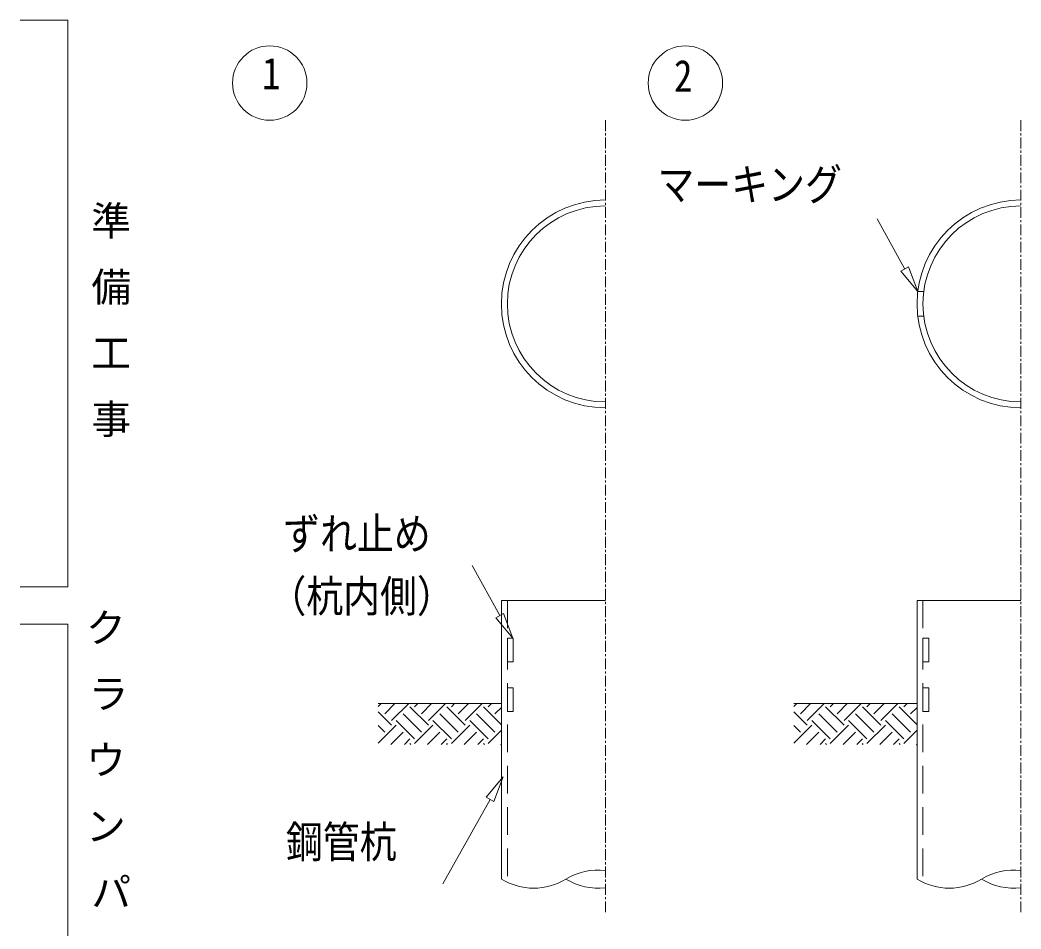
# Model space of a CAD drawing. Units: millimetres, scale not verified. Extents: x -56808 to 29700, y -21000 to 21000.
# Drawn here: x -19509 to -11437, y 3493 to 10824 of the extents above; entities that cross this region are included whole.
import ezdxf
from ezdxf.enums import TextEntityAlignment as Align

# ---------------------------------------------------------------- set-up
doc = ezdxf.new("R2010")
doc.units = ezdxf.units.MM
doc.header["$LTSCALE"] = 70
doc.linetypes.add('USER2', pattern=[2, 1.25, -0.25, 0.25, -0.25])
doc.linetypes.add('USER3', pattern=[4.7625, 3.175, -1.5875])
doc.layers.add('0-0_0', color=7, linetype='Continuous')
doc.layers.add('0-4_02_TEXT', color=7, linetype='Continuous')
for name, color, linetype, lineweight in [('0-5_05_SUNPOU', 3, 'Continuous', 18), ('0-6_03_ZU', 2, 'Continuous', 18), ('0-9_08_CENTER', 1, 'USER2', 18)]:
    doc.layers.add(name, color=color, linetype=linetype, lineweight=lineweight)
doc.styles.add('ＭＳ ゴシック', font='')
doc.styles.get('ＭＳ ゴシック').set_extended_font_data('MS Gothic')

# ---------------------------------------------------------------- blocks, each defined once
blk = doc.blocks.new('X2')
at = {"layer": '0-0_0'}
for p, q in [((16431.5, 26287.84), (16454.61, 26310.95)), ((16539.41, 26136.45), (16431.51, 26244.34)), ((16483.84, 26229.06), (16565.74, 26310.95)), ((16539.41, 26173.49), (16676.87, 26310.95)), ((16835.75, 26136.45), (16687.58, 26284.62)), ((16724.62, 26284.62), (16750.96, 26310.95)), ((16780.19, 26229.06), (16862.09, 26310.95)), ((16835.75, 26173.49), (16973.22, 26310.95)), ((17132.1, 26136.45), (16983.93, 26284.62)), ((17020.97, 26284.62), (17047.31, 26310.95)), ((17076.54, 26229.06), (17158.44, 26310.95)), ((17132.1, 26173.49), (17269.57, 26310.95)), ((17424.54, 26140.36), (17280.28, 26284.62)), ((17317.32, 26284.62), (17343.65, 26310.95)), ((17372.89, 26229.06), (17424.54, 26280.71)), ((16724.62, 26025.32), (16576.45, 26173.49)), ((16780.19, 26080.88), (16632.01, 26229.06)), ((17020.97, 26025.32), (16872.8, 26173.49)), ((17076.54, 26080.88), (16928.36, 26229.06)), ((17317.32, 26025.32), (17169.15, 26173.49)), ((17372.89, 26080.88), (17224.71, 26229.06)), ((16483.84, 26080.88), (16431.55, 26133.17)), ((16431.6, 25991.6), (16576.45, 26136.45)), ((16532.09, 25980.95), (16632.01, 26080.88)), ((16724.62, 25988.27), (16872.8, 26136.45)), ((16828.44, 25980.95), (16928.36, 26080.88)), ((17020.97, 25988.27), (17169.15, 26136.45)), ((17124.78, 25980.95), (17224.71, 26080.88)), ((17317.32, 25988.27), (17424.54, 26095.49)), ((16643.22, 25980.95), (16687.58, 26025.32)), ((16939.57, 25980.95), (16983.93, 26025.32)), ((17235.91, 25980.95), (17280.28, 26025.32)), ((16694.9, 25980.95), (16687.58, 25988.27)), ((16991.25, 25980.95), (16983.93, 25988.27)), ((17287.6, 25980.95), (17280.28, 25988.27)), ((17421.13, 25980.95), (17424.54, 25984.36))]:
    blk.add_line(p, q, dxfattribs=at)
blk = doc.blocks.new('U3')
at = {"layer": '0-4_02_TEXT', "style": 'ＭＳ ゴシック', "width": 0.85}
blk.add_text('マーキング', height=256.6, dxfattribs=at).set_placement((15331.24, 30292.84), align=Align.BOTTOM_LEFT)
blk = doc.blocks.new('U47')
at = {"layer": '0-4_02_TEXT', "style": 'ＭＳ ゴシック'}
for s, p in [('準', (10766.68, 30016.8)), ('備', (10766.68, 29483.46)), ('工', (10766.68, 28950.13)), ('事', (10766.68, 28416.8))]:
    blk.add_text(s, height=234.6, dxfattribs=at).set_placement(p, align=Align.BOTTOM_LEFT)
blk = doc.blocks.new('U48')
at = {"layer": '0-4_02_TEXT', "style": 'ＭＳ ゴシック'}
for s, p in [('ク', (10724.01, 26735.04)), ('ラ', (10745.35, 26201.7)), ('ウ', (10724.01, 25668.37)), ('ン', (10724.01, 25135.04)), ('パ', (10766.68, 24601.7)), ('イ', (10745.35, 24068.37)), ('ル', (10766.68, 23535.04)), ('ア', (10766.68, 23001.7)), ('ン', (10724.01, 22468.37)), ('カ\u3000', (10745.35, 21935.04)), ('工', (10766.68, 20868.37)), ('事', (10766.68, 20335.04))]:
    blk.add_text(s, height=234.6, dxfattribs=at).set_placement(p, align=Align.BOTTOM_LEFT)
blk = doc.blocks.new('U71')
at = {"layer": '0-4_02_TEXT', "style": 'ＭＳ ゴシック', "width": 0.85}
blk.add_text('ずれ止め', height=256.6, dxfattribs=at).set_placement((12313.18, 27475.32), align=Align.BOTTOM_LEFT)
blk = doc.blocks.new('X72')
at = {"layer": '0-0_0'}
for p, q in [((13079.88, 26287.84), (13102.99, 26310.95)), ((13187.79, 26136.45), (13079.89, 26244.34)), ((13132.22, 26229.06), (13214.12, 26310.95)), ((13187.79, 26173.49), (13325.25, 26310.95)), ((13484.14, 26136.45), (13335.96, 26284.62)), ((13373.01, 26284.62), (13399.34, 26310.95)), ((13428.57, 26229.06), (13510.47, 26310.95)), ((13484.14, 26173.49), (13621.6, 26310.95)), ((13780.49, 26136.45), (13632.31, 26284.62)), ((13669.35, 26284.62), (13695.69, 26310.95)), ((13724.92, 26229.06), (13806.82, 26310.95)), ((13780.49, 26173.49), (13917.95, 26310.95)), ((14072.92, 26140.36), (13928.66, 26284.62)), ((13965.7, 26284.62), (13992.04, 26310.95)), ((14021.27, 26229.06), (14072.92, 26280.71)), ((13373.01, 26025.32), (13224.83, 26173.49)), ((13428.57, 26080.88), (13280.4, 26229.06)), ((13669.35, 26025.32), (13521.18, 26173.49)), ((13724.92, 26080.88), (13576.75, 26229.06)), ((13965.7, 26025.32), (13817.53, 26173.49)), ((14021.27, 26080.88), (13873.09, 26229.06)), ((13132.22, 26080.88), (13079.93, 26133.17)), ((13079.98, 25991.6), (13224.83, 26136.45)), ((13180.47, 25980.95), (13280.4, 26080.88)), ((13373.01, 25988.27), (13521.18, 26136.45)), ((13476.82, 25980.95), (13576.75, 26080.88)), ((13669.35, 25988.27), (13817.53, 26136.45)), ((13773.17, 25980.95), (13873.09, 26080.88)), ((13965.7, 25988.27), (14072.92, 26095.49)), ((13291.6, 25980.95), (13335.96, 26025.32)), ((13587.95, 25980.95), (13632.31, 26025.32)), ((13884.3, 25980.95), (13928.66, 26025.32)), ((13343.28, 25980.95), (13335.96, 25988.27)), ((13639.63, 25980.95), (13632.31, 25988.27)), ((13935.98, 25980.95), (13928.66, 25988.27)), ((14069.51, 25980.95), (14072.92, 25984.36))]:
    blk.add_line(p, q, dxfattribs=at)
blk = doc.blocks.new('U73')
at = {"layer": '0-4_02_TEXT', "style": 'ＭＳ ゴシック', "width": 0.85}
blk.add_text('鋼管杭', height=256.6, dxfattribs=at).set_placement((12335.26, 24989.92), align=Align.BOTTOM_LEFT)
blk = doc.blocks.new('U74')
at = {"layer": '0-4_02_TEXT', "style": 'ＭＳ ゴシック', "width": 0.85}
blk.add_text('1', height=256.6, dxfattribs=at).set_placement((12143.39, 31187.55), align=Align.BOTTOM_LEFT)
blk = doc.blocks.new('U75')
at = {"layer": '0-4_02_TEXT', "style": 'ＭＳ ゴシック', "width": 0.85}
blk.add_text('2', height=256.6, dxfattribs=at).set_placement((15465.16, 31168.98), align=Align.BOTTOM_LEFT)
blk = doc.blocks.new('U76')
at = {"layer": '0-4_02_TEXT', "style": 'ＭＳ ゴシック', "width": 0.85}
blk.add_text('（杭内側）', height=256.6, dxfattribs=at).set_placement((12202.12, 26972.18), align=Align.BOTTOM_LEFT)

msp = doc.modelspace()

# ---------------------------------------------------------------- linework, layer by layer
at = {"layer": '0-5_05_SUNPOU'}
for p, q in [((-12596.24, 9219.79), (-12374.59, 8815.4)), ((-15862.05, 6425.64), (-15640.41, 6021.25)), ((-19508.7, 6252.8), (-19122.89, 6252.8)), ((-16099.72, 3857.8), (-15718.91, 4537.86))]:
    msp.add_line(p, q, dxfattribs=at)
for points in [[(-19508.7, 10824.44), (-19122.89, 10824.44), (-19122.89, 6252.8)], [(-19508.7, 5952.8), (-19122.89, 5952.8), (-19122.89, -567.5)]]:
    msp.add_lwpolyline(points, dxfattribs=at)
for points in [[(-12344.28, 8832.9), (-12269.59, 8633.54), (-12404.9, 8797.9)], [(-15610.1, 6038.75), (-15535.41, 5839.38), (-15670.72, 6003.75)], [(-15688.6, 4520.36), (-15613.91, 4719.72), (-15749.23, 4555.36)]]:
    msp.add_lwpolyline(points, close=True, dxfattribs=at)
for centre in [(-17495.14, 10316.12), (-14143.52, 10316.12)]:
    msp.add_circle(centre, 300, dxfattribs=at)
at = {"layer": '0-6_03_ZU'}
for p, q in [((-12269.59, 8633.54), (-12221.23, 8633.54)), ((-12269.59, 8435.54), (-12221.23, 8435.54)), ((-15627.08, 6142.55), (-15627.08, 3895.25)), ((-14788.88, 6142.55), (-15627.08, 6142.55)), ((-12275.46, 6142.55), (-12275.46, 3895.25)), ((-11437.26, 6142.55), (-12275.46, 6142.55)), ((-15627.08, 5310.95), (-16619.68, 5310.95)), ((-12275.46, 5310.95), (-13268.06, 5310.95))]:
    msp.add_line(p, q, dxfattribs=at)
at = {"layer": '0-6_03_ZU', "linetype": 'USER3'}
for p, q in [((-15579.08, 6142.55), (-15579.08, 3895.25)), ((-12227.46, 6142.55), (-12227.46, 3895.25))]:
    msp.add_line(p, q, dxfattribs=at)
at = {"layer": '0-6_03_ZU'}
for points in [[(-15579.08, 5838.55), (-15531.08, 5838.55), (-15531.08, 5646.55), (-15579.08, 5646.55)], [(-12227.46, 5838.55), (-12179.46, 5838.55), (-12179.46, 5646.55), (-12227.46, 5646.55)], [(-15579.08, 5438.55), (-15531.08, 5438.55), (-15531.08, 5246.55), (-15579.08, 5246.55)], [(-12227.46, 5438.55), (-12179.46, 5438.55), (-12179.46, 5246.55), (-12227.46, 5246.55)]]:
    msp.add_lwpolyline(points, close=True, dxfattribs=at)
for centre, radius, start, end in [((-14788.88, 8534.54), 838.2, 90, 270), ((-11437.26, 8534.54), 838.2, 90, 270), ((-14788.88, 8534.54), 790.2, 90, 270), ((-11437.26, 8534.54), 790.2, 90, 270), ((-14842.84, 3456.84), 511.51, 83.9436, 121.00908), ((-11491.23, 3456.84), 511.51, 83.9436, 121.00908), ((-15366.72, 4322.34), 500.18, 238.63274, 301.36726), ((-14842.84, 4333.67), 511.51, 238.99092, 276.0564), ((-12015.1, 4322.34), 500.18, 238.63274, 301.36726), ((-11491.23, 4333.67), 511.51, 238.99092, 276.0564)]:
    msp.add_arc(centre, radius, start, end, dxfattribs=at)
at = {"layer": '0-9_08_CENTER'}
for p, q in [((-14788.88, 3628.37), (-14788.88, 10016.12)), ((-11437.26, 3628.37), (-11437.26, 10016.12))]:
    msp.add_line(p, q, dxfattribs=at)

# ---------------------------------------------------------------- block references
at = {"layer": '0-6_03_ZU'}
for name in ['U74', 'U75', 'U3', 'U47', 'U71', 'U76', 'U48', 'X72', 'X2', 'U73']:
    msp.add_blockref(name, (-29700, -21000), dxfattribs=at)

doc.saveas('drawing.dxf')
